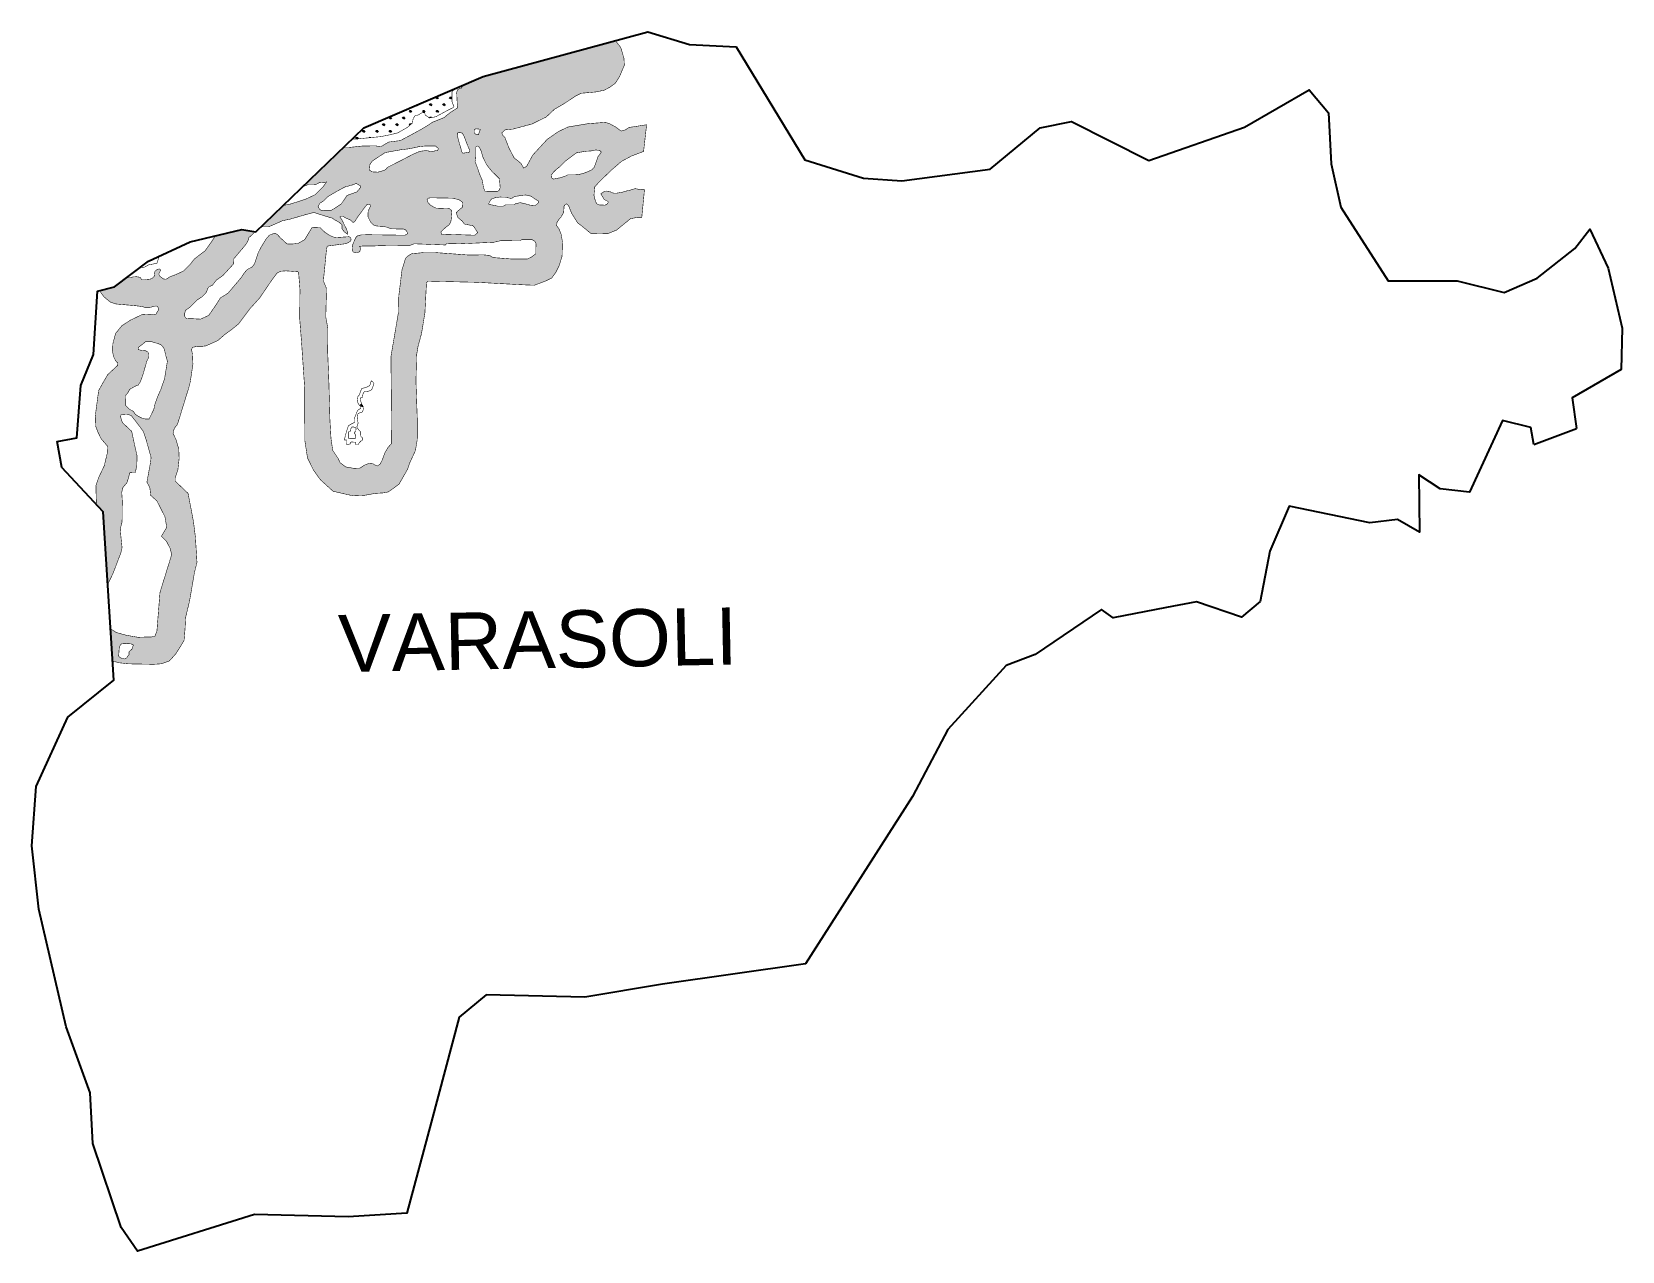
# Model space of a CAD drawing. Header units: metres. Extents: x 274648 to 277673, y 2063816 to 2066136.
import ezdxf

# ---------------------------------------------------------------- set-up
doc = ezdxf.new("R2010")
doc.units = ezdxf.units.M
doc.header["$MEASUREMENT"] = 0
for name, color, linetype in [('MANGROOVE BUFFER ZONE', 120, 'Continuous'), ('village', 3, 'Continuous'), ('VILLAGE NAME', 250, 'Continuous')]:
    doc.layers.add(name, color=color, linetype=linetype)
doc.styles.get("Standard").update_dxf_attribs({"font": 'simplex.shx'})

msp = doc.modelspace()

# ---------------------------------------------------------------- hatches: boundary and pattern name
at = {"layer": 'MANGROOVE BUFFER ZONE'}
h = msp.add_hatch(dxfattribs=at)
h.set_pattern_fill('GRASS', color=256, scale=18)
h.paths.add_polyline_path([(275363, 2065304.2), (275366.7, 2065315.5), (275377.8, 2065339.4), (275381.2, 2065360), (275381.4, 2065396.5), (275378.8, 2065471), (275380, 2065521.2), (275382.9, 2065538.4), (275389.4, 2065562.1), (275395.8, 2065601.5), (275398.8, 2065658.5), (275401, 2065661.7), (275405.4, 2065661.7), (275494.6, 2065659.6), (275583.2, 2065654.8), (275603.9, 2065654), (275625.2, 2065662), (275637, 2065667.7), (275644.7, 2065678.2), (275650.8, 2065690.6), (275656.7, 2065708.4), (275657.5, 2065736.4), (275655, 2065751.2), (275650.7, 2065761.6), (275646.4, 2065767.5), (275647.2, 2065774), (275651, 2065779.6), (275654.7, 2065783.7), (275659.8, 2065792.7), (275660.6, 2065804.9), (275664.5, 2065809.5), (275669, 2065805.6), (275674.8, 2065791.1), (275686.4, 2065772.7), (275697.4, 2065764.2), (275711.1, 2065752.9), (275743.5, 2065752.1), (275760.6, 2065759.1), (275786.9, 2065780.6), (275800.4, 2065783.3), (275808.4, 2065783.3), (275813.5, 2065835.8), (275806.8, 2065835.8), (275795.8, 2065837.9), (275785.9, 2065834.9), (275777.6, 2065833), (275771.6, 2065831), (275760.3, 2065829.2), (275753.6, 2065829.4), (275747.5, 2065832.3), (275741.9, 2065833.2), (275737.4, 2065832.8), (275734.5, 2065830.7), (275730.5, 2065828), (275737, 2065817.1), (275744.4, 2065813.4), (275744.4, 2065811.2), (275741.9, 2065808.1), (275738.3, 2065806.4), (275724.7, 2065807), (275721.8, 2065810.8), (275720.1, 2065814.5), (275717.4, 2065824.9), (275718.9, 2065841.1), (275727, 2065850.3), (275750.9, 2065873.4), (275769.9, 2065889.8), (275788.5, 2065899.8), (275811.8, 2065908.6), (275817.6, 2065959.4), (275783.7, 2065954.2), (275777.1, 2065949.6), (275769.1, 2065947.4), (275758.4, 2065955.3), (275748.2, 2065960.9), (275739.5, 2065964), (275705.8, 2065961.4), (275667.9, 2065955.1), (275649.5, 2065946.3), (275628.3, 2065931.5), (275601, 2065901.8), (275589.7, 2065881.1), (275583.9, 2065876.2), (275578.6, 2065885.9), (275565.5, 2065896.5), (275555.5, 2065915.6), (275548, 2065935.3), (275543.2, 2065940.1), (275542.2, 2065944.1), (275548.6, 2065949.8), (275563.1, 2065951.1), (275599.3, 2065960.8), (275626.4, 2065974), (275642.3, 2065988.9), (275659.4, 2065998.8), (275682.9, 2066014.3), (275692.8, 2066019.3), (275721, 2066021.8), (275737.1, 2066025.2), (275746.9, 2066030.4), (275757.8, 2066038.1), (275766.1, 2066051.1), (275775.2, 2066072.7), (275774.5, 2066085.7), (275768.3, 2066106.6), (275758.1, 2066119.5), (275506.4, 2066050.9), (275469.1, 2066035), (275465.1, 2066028.8), (275461.1, 2066028), (275458, 2066026.1), (275456.7, 2066022.9), (275456.3, 2066020), (275457.3, 2065999.3), (275459, 2065992.2), (275444.5, 2065983), (275431.8, 2065972.8), (275409.8, 2065964), (275403.5, 2065959.5), (275387.8, 2065950.1), (275364.6, 2065937.5), (275349.2, 2065929.3), (275326.9, 2065926.5), (275311.4, 2065917.3), (275302.8, 2065919.2), (275278.1, 2065919.1), (275249.8, 2065916), (275240.9, 2065916.2), (275164.7, 2065842.7), (275167.6, 2065843), (275174.1, 2065845.7), (275188.7, 2065845.9), (275195, 2065849.2), (275206.5, 2065850.1), (275208.5, 2065850.4), (275201.9, 2065841.1), (275187.1, 2065826.3), (275169.4, 2065818), (275154.2, 2065813), (275140.5, 2065808.7), (275126.5, 2065805.8), (275083.4, 2065764.2), (275086.5, 2065765.3), (275098.3, 2065765.1), (275116.5, 2065773), (275124.5, 2065776.7), (275139.7, 2065779.9), (275168.3, 2065788.2), (275184.7, 2065792.5), (275200.3, 2065787.5), (275212.3, 2065783.8), (275219.2, 2065781.9), (275223.5, 2065778.9), (275229.9, 2065775.4), (275233.5, 2065773.2), (275237.9, 2065769.1), (275238.3, 2065760.6), (275243.3, 2065754.8), (275249.2, 2065750.8), (275249.3, 2065752), (275249, 2065753.6), (275248.7, 2065755.3), (275247.5, 2065758.4), (275246.9, 2065760.7), (275245.5, 2065763.2), (275241.7, 2065770.6), (275238.7, 2065777.2), (275236.1, 2065781.1), (275234.1, 2065784.2), (275235.6, 2065784.9), (275240.5, 2065784.9), (275245, 2065782.1), (275250.4, 2065779.8), (275254.2, 2065778.1), (275259, 2065773.3), (275262.4, 2065775.3), (275269, 2065785.6), (275279.5, 2065799.7), (275281.8, 2065802.8), (275283.4, 2065804.8), (275285.7, 2065808), (275291.5, 2065807.4), (275292, 2065804), (275287.8, 2065794.9), (275287.4, 2065784.7), (275290.6, 2065777.9), (275292.7, 2065774.2), (275298.1, 2065768.7), (275303.9, 2065766.8), (275311.2, 2065766.2), (275316.4, 2065766.2), (275323.3, 2065764.5), (275332, 2065761.4), (275355.4, 2065760.9), (275359.5, 2065759), (275362, 2065755.4), (275362.6, 2065751.4), (275357.6, 2065749.2), (275286, 2065750.2), (275274.7, 2065749.8), (275267.7, 2065748.1), (275264.6, 2065745.1), (275262, 2065739.9), (275257.7, 2065729.4), (275258.7, 2065717.7), (275264.3, 2065715.6), (275267.7, 2065715.6), (275272.1, 2065718.2), (275273.4, 2065725.3), (275271.1, 2065727.7), (275275.3, 2065728.5), (275295.6, 2065728.6), (275312.2, 2065729.4), (275338.7, 2065729.7), (275367.8, 2065730.1), (275375.8, 2065732.9), (275435.1, 2065730.6), (275437, 2065733.4), (275461.2, 2065732.8), (275526.9, 2065735.8), (275540.5, 2065738.9), (275576.6, 2065739.1), (275580.2, 2065740.7), (275589.8, 2065740.7), (275599.6, 2065740.7), (275604.5, 2065738.1), (275607.1, 2065733.7), (275606.7, 2065713.7), (275597.7, 2065707.2), (275590.6, 2065703.8), (275558.8, 2065704.1), (275525.1, 2065706.7), (275518.9, 2065710.7), (275506.3, 2065711.9), (275480.3, 2065711.4), (275415.8, 2065716.2), (275392.8, 2065716.2), (275384.5, 2065715.3), (275370.9, 2065714.1), (275367.5, 2065712.2), (275362.6, 2065708.9), (275358.9, 2065705.2), (275352.2, 2065683.3), (275346.1, 2065633.4), (275345.5, 2065602.5), (275331.2, 2065518.4), (275332.3, 2065393.8), (275331.8, 2065352.1), (275325.8, 2065345.6), (275319.7, 2065335.4), (275314.2, 2065320.4), (275310.5, 2065313.6), (275305.6, 2065310.1), (275302, 2065311.2), (275297.3, 2065314.2), (275288.9, 2065314.8), (275283.3, 2065312.9), (275279.4, 2065310.8), (275272.3, 2065306.1), (275260.7, 2065305.6), (275245.5, 2065308.2), (275234.4, 2065316.5), (275230.6, 2065324.6), (275220.4, 2065339.9), (275217.2, 2065362.2), (275215.1, 2065397.8), (275213.2, 2065467.6), (275210.9, 2065526.1), (275211.2, 2065571.8), (275207.2, 2065593.6), (275208.7, 2065647.7), (275206.2, 2065653.6), (275202.7, 2065662.4), (275208.5, 2065721.6), (275209.9, 2065728.4), (275217.8, 2065729.6), (275246.2, 2065733.2), (275253.9, 2065737.4), (275255.3, 2065740), (275254.9, 2065744.1), (275251.7, 2065746.4), (275224.9, 2065744.6), (275215, 2065748.6), (275205.6, 2065754.8), (275196.4, 2065763.8), (275181.4, 2065764.5), (275167.1, 2065740.7), (275154.6, 2065733.7), (275142.3, 2065732.3), (275133.4, 2065732.7), (275121.4, 2065743.7), (275115, 2065750.5), (275112.5, 2065752), (275107.9, 2065752), (275103.7, 2065751.1), (275099.5, 2065749), (275097.8, 2065746.7), (275094.4, 2065743.3), (275083.5, 2065725.3), (275078.8, 2065716), (275071.4, 2065694.2), (275066.5, 2065688.3), (275058.2, 2065684.3), (275052.1, 2065677.5), (275046.8, 2065669.1), (275021.4, 2065639.1), (275006.6, 2065629.7), (274998.3, 2065616.5), (274984.5, 2065596.6), (274969, 2065589.5), (274950.7, 2065590.5), (274942.1, 2065590.1), (274938.9, 2065594.8), (274938.9, 2065600.7), (274940.2, 2065606.1), (274949.2, 2065612.6), (274955.2, 2065618.4), (274962.6, 2065626), (274972.1, 2065632.2), (274979, 2065639.1), (274981.3, 2065643.7), (274983.5, 2065650), (274988.8, 2065652.8), (274991.6, 2065653.8), (274995.7, 2065659.6), (274999.5, 2065664), (275002.1, 2065665.9), (275011.4, 2065672.4), (275022.3, 2065684.3), (275029.2, 2065691.8), (275032.1, 2065695.2), (275032.3, 2065704.4), (275049.6, 2065724.9), (275056, 2065732.7), (275059.3, 2065738.8), (275060.7, 2065744.3), (275069.5, 2065752.5), (275072.9, 2065755.7), (275047.7, 2065759.8), (274996.1, 2065747.6), (274995.7, 2065745.6), (274988.9, 2065735.3), (274977.5, 2065719.6), (274956.9, 2065703.7), (274952.8, 2065698.3), (274948.8, 2065693.2), (274943.8, 2065688.2), (274936.8, 2065681.2), (274927.9, 2065677), (274918.1, 2065672.7), (274910, 2065669.9), (274906.1, 2065666.7), (274903.1, 2065665.5), (274898.4, 2065665.9), (274891.8, 2065670.8), (274889.5, 2065675.3), (274892.3, 2065681.2), (274892.8, 2065683.9), (274890.9, 2065685), (274887, 2065684.3), (274882.1, 2065680.5), (274881, 2065671), (274875.8, 2065666.3), (274871.8, 2065665.5), (274863.7, 2065664.8), (274856.8, 2065665.1), (274854, 2065669.1), (274846.9, 2065670.3), (274840.3, 2065669.8), (274834, 2065668.2), (274828.2, 2065668.2), (274805.6, 2065651), (274777.5, 2065643.8), (274779.2, 2065640.3), (274785.7, 2065631.6), (274793.9, 2065624.7), (274797.8, 2065621.8), (274808.5, 2065618.3), (274843.1, 2065615.3), (274858.2, 2065613.5), (274863, 2065611.9), (274865.8, 2065611.9), (274871, 2065611.9), (274874.8, 2065612.3), (274880.1, 2065614), (274887.1, 2065614.7), (274889.4, 2065607.6), (274885.4, 2065601.3), (274884.7, 2065599.1), (274876.9, 2065597.8), (274858.8, 2065598.7), (274835.4, 2065587.5), (274819.2, 2065576.9), (274807.3, 2065562.2), (274802.1, 2065542.4), (274801.6, 2065527.5), (274803.7, 2065517.8), (274807.4, 2065510.2), (274811.8, 2065505.5), (274811.2, 2065501.4), (274792.5, 2065484.1), (274784.3, 2065470.1), (274775.1, 2065453.6), (274768.6, 2065404.2), (274769.2, 2065386.5), (274773.5, 2065375), (274779.7, 2065362.2), (274791.8, 2065347.9), (274792.3, 2065337.7), (274785.8, 2065310.5), (274775.3, 2065288.4), (274769.9, 2065272.8), (274770.8, 2065236.8), (274783.5, 2065223.1), (274792.3, 2065084.6), (274802.1, 2065104.8), (274817.2, 2065144.1), (274819.7, 2065154.7), (274818.4, 2065166.6), (274816.2, 2065190.1), (274819.7, 2065203.6), (274820.1, 2065243.7), (274819.1, 2065260.4), (274821.3, 2065269.2), (274829.3, 2065278.8), (274834.6, 2065297.4), (274845, 2065297.8), (274847.8, 2065311.7), (274848.1, 2065329.9), (274842.9, 2065352.8), (274838.9, 2065372), (274838, 2065376), (274820.5, 2065392.4), (274816.8, 2065403.7), (274817.6, 2065407), (274819.3, 2065408.1), (274828.4, 2065408.8), (274837.2, 2065406.2), (274853.5, 2065384.8), (274860.1, 2065375.9), (274864.5, 2065363.3), (274874.9, 2065326.4), (274873.8, 2065316.7), (274866.9, 2065279.3), (274871.1, 2065271.7), (274872.7, 2065267.2), (274874.1, 2065254.2), (274885.8, 2065243.8), (274901.2, 2065213.7), (274902.5, 2065205.9), (274904.7, 2065193.4), (274894.5, 2065176.4), (274904.4, 2065166.3), (274911.1, 2065153.3), (274914.1, 2065141.5), (274891.8, 2065069.5), (274886, 2064996.5), (274882.3, 2064986.4), (274875.9, 2064984.8), (274864.4, 2064984.6), (274850.2, 2064984.1), (274828.2, 2064987.9), (274808.8, 2064993.2), (274800.1, 2064998.8), (274797.6, 2065001), (274801.5, 2064939), (274813.6, 2064935.7), (274831.9, 2064933.6), (274879.7, 2064932.7), (274894.6, 2064933.7), (274909.8, 2064939.2), (274922, 2064952.8), (274932, 2064968.7), (274937.7, 2064978.4), (274939.5, 2064999.8), (274940.6, 2065021.9), (274948.1, 2065053.2), (274957.4, 2065107.4), (274962.2, 2065126.7), (274959.2, 2065175), (274955.5, 2065204.5), (274945.3, 2065257.9), (274920.6, 2065281.5), (274920.6, 2065287.4), (274926, 2065303.6), (274928.3, 2065324.5), (274927.6, 2065342.4), (274922.1, 2065360.7), (274916.7, 2065372.1), (274919, 2065381.6), (274925.1, 2065389.3), (274947.1, 2065460.6), (274949.6, 2065470.9), (274954.5, 2065504), (274953.7, 2065522.2), (274951.9, 2065531.9), (274953.9, 2065535.9), (274961.6, 2065537.6), (274970.5, 2065537.6), (274979.3, 2065538.7), (275001.8, 2065548.7), (275014.6, 2065559.8), (275028.9, 2065570.3), (275041.4, 2065580.6), (275063.1, 2065609.5), (275081.6, 2065630), (275105.3, 2065664.9), (275114.4, 2065676.9), (275121, 2065680.6), (275131.5, 2065681.4), (275155.4, 2065679.6), (275158.1, 2065645.5), (275157.5, 2065591.6), (275161.2, 2065544.5), (275166.9, 2065460.7), (275167.4, 2065358.5), (275172.4, 2065325.5), (275183.7, 2065302.4), (275196.9, 2065284), (275221.1, 2065262), (275234.1, 2065259), (275259.2, 2065253.3), (275281.1, 2065254.3), (275301.8, 2065258), (275316.8, 2065258.9), (275326.1, 2065260.7), (275340.6, 2065271), (275346.7, 2065275.7)])
h.paths.add_polyline_path([(274880.1, 2065417.9), (274871.2, 2065399.6), (274865.2, 2065399.3), (274858.4, 2065400.6), (274851.1, 2065404.3), (274844.7, 2065408.5), (274841.3, 2065414), (274833.4, 2065418.2), (274825.9, 2065426), (274826.1, 2065439.2), (274826.1, 2065443.8), (274831.6, 2065450.7), (274834, 2065455.8), (274845.1, 2065462.1), (274850.2, 2065463.7), (274854, 2065469.4), (274858.7, 2065481.5), (274866.8, 2065509.5), (274870.2, 2065516.4), (274869.8, 2065523.2), (274869.1, 2065526.7), (274864.4, 2065529.4), (274856.7, 2065530), (274850.8, 2065531.6), (274850.2, 2065534.4), (274851.2, 2065536.3), (274859.5, 2065542.5), (274865, 2065547.3), (274874.4, 2065547.1), (274882.4, 2065544.6), (274887.1, 2065543.4), (274893.9, 2065540.7), (274898, 2065536), (274900.5, 2065531.8), (274901.2, 2065527.2), (274903.1, 2065519.3), (274905.9, 2065509.5), (274900.6, 2065476.4), (274893.3, 2065455.5), (274887.6, 2065442.5), (274882.4, 2065428.5)], flags=16)
h.paths.add_polyline_path([(275428, 2065750.3), (275426.2, 2065755.6), (275435.9, 2065764.7), (275441.4, 2065768.6), (275444.3, 2065773), (275445.3, 2065776), (275445.9, 2065779.8), (275447, 2065792.1), (275446.8, 2065796.1), (275442.1, 2065799.8), (275417.3, 2065800.7), (275413.3, 2065802.3), (275405.3, 2065807.2), (275401.4, 2065812), (275399.8, 2065816.6), (275402, 2065819.7), (275406.6, 2065820.4), (275448.4, 2065819.7), (275458.2, 2065817.3), (275462.7, 2065815.6), (275465.8, 2065813.2), (275467.5, 2065811.1), (275466.9, 2065802.2), (275459.2, 2065795.9), (275455.4, 2065791.9), (275458.5, 2065782.9), (275466.5, 2065776.3), (275471.1, 2065770.4), (275482.8, 2065768.1), (275488.3, 2065766.9), (275491.2, 2065762), (275496.3, 2065754.1), (275490.7, 2065749.2), (275431.3, 2065751.2)], flags=16)
h.paths.add_polyline_path([(275216.4, 2065795.9), (275203.6, 2065795.9), (275198, 2065796.9), (275195.7, 2065798.1), (275194.5, 2065800.4), (275192.6, 2065803.1), (275195.6, 2065809.8), (275203.8, 2065815), (275211.4, 2065822.8), (275225.9, 2065831.4), (275240.8, 2065839.5), (275245.2, 2065841.7), (275249.3, 2065842.5), (275257.6, 2065844.8), (275262.7, 2065846.7), (275265.1, 2065847.8), (275273.4, 2065842.8), (275273.7, 2065840.2), (275266.4, 2065831.6), (275247.8, 2065825), (275236.8, 2065808.8), (275224.7, 2065800.7)], flags=16)
h.paths.add_polyline_path([(274841.3, 2064969.5), (274838.4, 2064961.6), (274832.7, 2064956.3), (274832.8, 2064951), (274830.2, 2064947.7), (274828.8, 2064945.2), (274826, 2064943.5), (274823.6, 2064942.9), (274816.6, 2064945.1), (274813.2, 2064948.1), (274813.4, 2064951.1), (274814.5, 2064966.1), (274817.9, 2064971.2), (274821.1, 2064971.8), (274828.6, 2064972.2), (274836.7, 2064971.6)], flags=16)
h.paths.add_polyline_path([(275516.9, 2065808.5), (275519.8, 2065814.4), (275522.4, 2065818), (275529, 2065820.5), (275538.5, 2065821.8), (275548.6, 2065821.6), (275560.5, 2065819), (275565.6, 2065822.2), (275569.5, 2065823.3), (275574.8, 2065824.1), (275580, 2065825.1), (275587.7, 2065825.7), (275597.3, 2065823.6), (275605.5, 2065818), (275612.5, 2065813.8), (275612.2, 2065811.5), (275608.1, 2065807.4), (275604.8, 2065805.6), (275594.8, 2065806.6), (275587.2, 2065808.9), (275576.9, 2065811.2), (275568.3, 2065809.1), (275565.2, 2065806.9), (275549.3, 2065806.9), (275544.9, 2065804.6), (275533.9, 2065804.6), (275525.2, 2065806.4), (275520.4, 2065807.4)], flags=16)
h.paths.add_polyline_path([(275306.4, 2065869.2), (275299.5, 2065869.5), (275295.4, 2065869.8), (275290.1, 2065873.2), (275291.4, 2065884.6), (275296.4, 2065890.9), (275320.3, 2065906.5), (275349.9, 2065911.8), (275365.2, 2065913.6), (275375.9, 2065915.8), (275384, 2065917.6), (275397.8, 2065919.1), (275416.1, 2065918.9), (275421.3, 2065914.2), (275420.4, 2065910.9), (275408.1, 2065908.2), (275398.1, 2065910.4), (275385.8, 2065908.7), (275372.8, 2065903.1), (275347.1, 2065889.7), (275324.2, 2065878.2), (275323.2, 2065876), (275319.9, 2065873.4), (275313.3, 2065871)], flags=16)
h.paths.add_polyline_path([(275510, 2065833.1), (275507.3, 2065839.7), (275505.1, 2065853.2), (275499.3, 2065866.8), (275497.3, 2065873.2), (275491.2, 2065889.4), (275491.9, 2065891.6), (275492.8, 2065900.3), (275492.6, 2065909.6), (275492.7, 2065917.4), (275495.8, 2065919), (275498.3, 2065917.7), (275500.1, 2065915.2), (275500.9, 2065913.4), (275502.7, 2065909.6), (275506.5, 2065896.9), (275513.4, 2065883), (275523, 2065871.1), (275537.6, 2065856.6), (275539, 2065839.4), (275536.7, 2065834.2), (275533.6, 2065832.6), (275517.9, 2065832.6)], flags=16)
h.paths.add_polyline_path([(275467.8, 2065905.2), (275465.9, 2065907.6), (275463.7, 2065916.6), (275459.6, 2065929.9), (275457.3, 2065940.3), (275457.7, 2065943.6), (275460.2, 2065944.3), (275463.3, 2065944.3), (275467, 2065943.5), (275468.2, 2065941.3), (275470.4, 2065937.2), (275471.4, 2065934.7), (275475.4, 2065924.1), (275480.7, 2065911.2), (275479.9, 2065907), (275470.8, 2065905.7)], flags=16)
h.paths.add_polyline_path([(275639.9, 2065856), (275637.2, 2065858.2), (275636.5, 2065863.8), (275640.4, 2065869.1), (275644.8, 2065873.5), (275651.9, 2065879.1), (275661.5, 2065888.9), (275671.6, 2065896.8), (275684.5, 2065906.1), (275701.4, 2065908.9), (275712, 2065909.6), (275721.2, 2065911.6), (275729.1, 2065909.8), (275730.7, 2065908.4), (275730.7, 2065906.1), (275725.3, 2065899), (275718, 2065878.6), (275713.2, 2065873.5), (275704.6, 2065869.6), (275696.4, 2065866.7), (275687.2, 2065864.4), (275675.6, 2065864), (275667.5, 2065864), (275662.4, 2065861.5), (275654.7, 2065858.8)], flags=16)
h.paths.add_polyline_path([(275495.6, 2065940.4), (275491.2, 2065942.1), (275489.6, 2065945.2), (275489.4, 2065949), (275490.7, 2065951.1), (275494.6, 2065951.6), (275501.1, 2065950.8), (275500.3, 2065948.1), (275498.7, 2065944), (275497.9, 2065940.7)], flags=16)
h = msp.add_hatch(dxfattribs=at)
h.set_pattern_fill('GRASS', color=256, scale=18)
h.paths.add_polyline_path([(275372, 2065962.7), (275373.4, 2065970.7), (275376.8, 2065976.3), (275383.4, 2065978.1), (275391, 2065982.7), (275395.4, 2065982.3), (275396.5, 2065977.7), (275401.8, 2065974.5), (275404.4, 2065972.3), (275416.7, 2065974.7), (275438.1, 2065986.3), (275449.8, 2065992.1), (275451.1, 2065994.7), (275449.2, 2065998.4), (275447.2, 2066004), (275447.2, 2066011.4), (275447.2, 2066021.6), (275452.3, 2066027.5), (275452.6, 2066027.9), (275279.7, 2065953.7), (275257.7, 2065932.4), (275266.7, 2065932.3), (275295, 2065935.2), (275310.4, 2065936.6), (275328.6, 2065940.2), (275344.8, 2065944.1), (275350.1, 2065947.4), (275362.1, 2065954.1)])
h = msp.add_hatch(dxfattribs=at)
h.set_pattern_fill('GRASS', color=256, scale=25)
h.paths.add_polyline_path([(275275.6, 2065364.8), (275273.9, 2065366.5), (275273.4, 2065375.4), (275270.7, 2065377.8), (275266.2, 2065383.7), (275267.9, 2065390.1), (275269, 2065391.5), (275267, 2065398.7), (275267.8, 2065405.7), (275268.3, 2065409), (275269.4, 2065410.2), (275272.3, 2065411.3), (275276, 2065412.4), (275277.2, 2065413.3), (275278.8, 2065418.9), (275279.1, 2065422.5), (275275.7, 2065427.4), (275273, 2065435.4), (275273.8, 2065440.1), (275276.6, 2065440.4), (275277.9, 2065446.8), (275278.4, 2065447.7), (275279.5, 2065449.9), (275280.4, 2065451.2), (275281.6, 2065451.6), (275284.1, 2065451.9), (275287.8, 2065452.2), (275290.5, 2065453.1), (275293.7, 2065454.6), (275294.9, 2065455.7), (275298.8, 2065466.9), (275297.3, 2065469.5), (275293.8, 2065472.3), (275291.9, 2065465.9), (275290.7, 2065462.8), (275287.9, 2065461.7), (275286, 2065460.4), (275275.4, 2065457.2), (275273.5, 2065452.3), (275270.7, 2065444.7), (275268.4, 2065442.5), (275267, 2065432.5), (275269.3, 2065428.5), (275271.2, 2065425.3), (275273.2, 2065424.1), (275273.9, 2065422.8), (275273.9, 2065420.5), (275273.6, 2065419.2), (275270.6, 2065418.1), (275267.6, 2065415.5), (275261.2, 2065399.7), (275261.2, 2065395.1), (275261.5, 2065392.8), (275254.1, 2065389.1), (275250.3, 2065386.5), (275246.8, 2065376.4), (275243.6, 2065364.1), (275243.1, 2065361.5), (275243.1, 2065359.7), (275246.3, 2065359.6), (275246.5, 2065358.9), (275246.6, 2065356.1), (275246.8, 2065352.4), (275247.3, 2065350.6), (275248, 2065350.3), (275252.1, 2065351.8), (275253.7, 2065352.1), (275253.9, 2065353.9), (275254.4, 2065355), (275256.3, 2065355.9), (275263.4, 2065355.2), (275263.7, 2065352.2), (275264.2, 2065351), (275269.4, 2065351), (275270, 2065352.5), (275270.7, 2065354.2), (275274.6, 2065358), (275276.7, 2065359), (275277.4, 2065359.9), (275277.5, 2065361.9), (275277.2, 2065363.6)])
h.paths.add_polyline_path([(275250.9, 2065370.4), (275250.9, 2065375.2), (275252.6, 2065375.7), (275253.7, 2065375.9), (275254.4, 2065377), (275255.3, 2065381.9), (275255.6, 2065383.9), (275256.7, 2065384.2), (275258.5, 2065384.5), (275261.5, 2065383.9), (275263.4, 2065383.5), (275264.6, 2065382.4), (275264.6, 2065378.9), (275264.2, 2065375.8), (275262.1, 2065373.9), (275261.6, 2065372.4), (275263.1, 2065370.7), (275264.3, 2065367.7), (275263.1, 2065362), (275259.8, 2065362), (275254, 2065362), (275250.8, 2065362.8), (275250.7, 2065363.8)], flags=16)
h = msp.add_hatch(dxfattribs=at)
h.set_pattern_fill('GRASS', color=256, scale=25)
h.paths.add_polyline_path([(275267.9, 2065390.1), (275269, 2065391.5), (275267, 2065398.7), (275267.8, 2065405.7), (275268.3, 2065409), (275269.4, 2065410.2), (275272.3, 2065411.3), (275276, 2065412.4), (275277.2, 2065413.3), (275278.8, 2065418.9), (275279.1, 2065422.5), (275275.7, 2065427.4), (275273, 2065435.4), (275273.8, 2065440.1), (275276.6, 2065440.4), (275277.9, 2065446.8), (275278.4, 2065447.7), (275279.5, 2065449.9), (275280.4, 2065451.2), (275281.6, 2065451.6), (275284.1, 2065451.9), (275287.8, 2065452.2), (275290.5, 2065453.1), (275293.7, 2065454.6), (275294.9, 2065455.7), (275298.8, 2065466.9), (275297.3, 2065469.5), (275293.8, 2065472.3), (275291.9, 2065465.9), (275290.7, 2065462.8), (275287.9, 2065461.7), (275286, 2065460.4), (275275.4, 2065457.2), (275273.5, 2065452.3), (275270.7, 2065444.7), (275268.4, 2065442.5), (275267, 2065432.5), (275269.3, 2065428.5), (275271.2, 2065425.3), (275273.2, 2065424.1), (275273.9, 2065422.8), (275273.9, 2065420.5), (275273.6, 2065419.2), (275270.6, 2065418.1), (275267.6, 2065415.5), (275261.2, 2065399.7), (275261.2, 2065395.1), (275261.5, 2065392.8), (275254.1, 2065389.1), (275250.3, 2065386.5), (275246.8, 2065376.4), (275243.6, 2065364.1), (275243.1, 2065361.5), (275243.1, 2065359.7), (275246.3, 2065359.6), (275246.5, 2065358.9), (275246.6, 2065356.1), (275246.8, 2065352.4), (275247.3, 2065350.6), (275248, 2065350.3), (275252.1, 2065351.8), (275253.7, 2065352.1), (275253.9, 2065353.9), (275254.4, 2065355), (275256.3, 2065355.9), (275263.4, 2065355.2), (275263.7, 2065352.2), (275264.2, 2065351), (275269.4, 2065351), (275270, 2065352.5), (275270.7, 2065354.2), (275274.6, 2065358), (275276.7, 2065359), (275277.4, 2065359.9), (275277.5, 2065361.9), (275277.2, 2065363.6), (275275.6, 2065364.8), (275273.9, 2065366.5), (275273.4, 2065375.4), (275270.7, 2065377.8), (275266.2, 2065383.7)])
h.paths.add_polyline_path([(275255.6, 2065383.9), (275256.7, 2065384.2), (275258.5, 2065384.5), (275261.5, 2065383.9), (275263.4, 2065383.5), (275264.6, 2065382.4), (275264.6, 2065378.9), (275264.2, 2065375.8), (275262.1, 2065373.9), (275261.6, 2065372.4), (275263.1, 2065370.7), (275264.3, 2065367.7), (275263.1, 2065362), (275259.8, 2065362), (275254, 2065362), (275250.8, 2065362.8), (275250.7, 2065363.8), (275250.9, 2065370.4), (275250.9, 2065375.2), (275252.6, 2065375.7), (275253.7, 2065375.9), (275254.4, 2065377), (275255.3, 2065381.9)], flags=16)

# ---------------------------------------------------------------- linework, layer by layer
at = {"color": 3, "flags": 128}
msp.add_lwpolyline([(277505.6, 2065350.9), (277586.4, 2065381.6)], dxfattribs=at)
at = {"layer": 'MANGROOVE BUFFER ZONE', "const_width": 1, "flags": 128}
for points in [[(274801.5, 2064939), (274813.6, 2064935.7), (274831.9, 2064933.6), (274879.7, 2064932.7), (274894.6, 2064933.7), (274909.8, 2064939.2), (274922, 2064952.8), (274932, 2064968.7), (274937.7, 2064978.4), (274939.5, 2064999.8), (274940.6, 2065021.9), (274948.1, 2065053.2), (274957.4, 2065107.4), (274962.2, 2065126.7), (274959.2, 2065175), (274955.5, 2065204.5), (274945.3, 2065257.9), (274920.6, 2065281.5), (274920.6, 2065287.4), (274926, 2065303.6), (274928.3, 2065324.5), (274927.6, 2065342.4), (274922.1, 2065360.7), (274916.7, 2065372.1), (274919, 2065381.6), (274925.1, 2065389.3), (274947.1, 2065460.6), (274949.6, 2065470.9), (274954.5, 2065504), (274953.7, 2065522.2), (274951.9, 2065531.9), (274953.9, 2065535.9), (274961.6, 2065537.6), (274970.5, 2065537.6), (274979.3, 2065538.7), (275001.8, 2065548.7), (275014.6, 2065559.8), (275028.9, 2065570.3), (275041.4, 2065580.6), (275063.1, 2065609.5), (275081.6, 2065630), (275105.3, 2065664.9), (275114.4, 2065676.9), (275121, 2065680.6), (275131.5, 2065681.4), (275154.4, 2065679.7), (275155.5, 2065678.3), (275158.1, 2065645.5), (275157.5, 2065591.6), (275161.2, 2065544.5), (275166.9, 2065460.7), (275167.4, 2065358.5), (275172.4, 2065325.5), (275183.7, 2065302.4), (275196.9, 2065284), (275221.1, 2065262), (275234.1, 2065259), (275259.2, 2065253.3), (275281.1, 2065254.3), (275301.8, 2065258), (275316.8, 2065258.9), (275326.1, 2065260.7), (275340.6, 2065271), (275346.7, 2065275.7), (275363, 2065304.2), (275366.7, 2065315.5), (275377.8, 2065339.4), (275381.2, 2065360), (275381.4, 2065396.5), (275378.8, 2065471), (275380, 2065521.2), (275382.9, 2065538.4), (275389.4, 2065562.1), (275395.8, 2065601.5), (275398.8, 2065658.5), (275401, 2065661.7), (275405.4, 2065661.7), (275494.6, 2065659.6), (275583.2, 2065654.8), (275603.9, 2065654), (275625.2, 2065662), (275637, 2065667.7), (275644.7, 2065678.2), (275650.8, 2065690.6), (275656.7, 2065708.4), (275657.5, 2065736.4), (275655, 2065751.2), (275650.7, 2065761.6), (275646.4, 2065767.5), (275647.2, 2065774), (275651, 2065779.6), (275654.7, 2065783.7), (275659.8, 2065792.7), (275660.6, 2065804.9), (275663.5, 2065808.2), (275665.2, 2065808.9), (275669, 2065805.6), (275674.8, 2065791.1), (275686.4, 2065772.7), (275697.4, 2065764.2), (275711.1, 2065752.9), (275743.5, 2065752.1), (275760.6, 2065759.1), (275786.9, 2065780.6), (275800.4, 2065783.3), (275808.4, 2065783.3), (275813.5, 2065835.8), (275806.8, 2065835.8), (275795.8, 2065837.9), (275785.9, 2065834.9), (275777.6, 2065833), (275771.6, 2065831), (275760.3, 2065829.2), (275753.6, 2065829.4), (275747.5, 2065832.3), (275741.9, 2065833.2), (275737.4, 2065832.8), (275734.5, 2065830.7), (275730.5, 2065828), (275737, 2065817.1), (275744.4, 2065813.4), (275744.4, 2065811.2), (275741.9, 2065808.1), (275738.3, 2065806.4), (275727.4, 2065806.9), (275724.1, 2065807.8), (275721.8, 2065810.8), (275720.1, 2065814.5), (275717.4, 2065824.9), (275718.9, 2065841.1), (275727, 2065850.3), (275750.9, 2065873.4), (275769.9, 2065889.8), (275788.5, 2065899.8), (275811.8, 2065908.6), (275817.6, 2065959.4), (275783.7, 2065954.2), (275777.1, 2065949.6), (275769.1, 2065947.4), (275758.4, 2065955.3), (275748.2, 2065960.9), (275739.5, 2065964), (275705.8, 2065961.4), (275667.9, 2065955.1), (275649.5, 2065946.3), (275628.3, 2065931.5), (275601, 2065901.8), (275589.7, 2065881.1), (275585.8, 2065877.8), (275583.5, 2065876.9), (275578.6, 2065885.9), (275565.5, 2065896.5), (275555.5, 2065915.6), (275548, 2065935.3), (275543.2, 2065940.1), (275542.2, 2065944.1), (275548.6, 2065949.8), (275563.1, 2065951.1), (275599.3, 2065960.8), (275626.4, 2065974), (275642.3, 2065988.9), (275659.4, 2065998.8), (275682.9, 2066014.3), (275692.8, 2066019.3), (275721, 2066021.8), (275737.1, 2066025.2), (275746.9, 2066030.4), (275757.8, 2066038.1), (275766.1, 2066051.1), (275775.2, 2066072.7), (275774.5, 2066085.7), (275768.3, 2066106.6), (275758.1, 2066119.5)], [(275469.1, 2066035), (275466.7, 2066031.2), (275464.6, 2066028.7), (275461.1, 2066028), (275458, 2066026.1), (275456.7, 2066022.9), (275456.3, 2066020), (275457.3, 2065999.3), (275458.3, 2065994.9), (275457.9, 2065991.5), (275444.5, 2065983), (275431.8, 2065972.8), (275409.8, 2065964), (275403.5, 2065959.5), (275387.8, 2065950.1), (275364.6, 2065937.5), (275349.2, 2065929.3), (275326.9, 2065926.5), (275311.4, 2065917.3), (275302.8, 2065919.2), (275278.1, 2065919.1), (275249.8, 2065916), (275240.9, 2065916.2)], [(275257.7, 2065932.4), (275266.7, 2065932.3), (275295, 2065935.2), (275310.4, 2065936.6), (275328.6, 2065940.2), (275344.8, 2065944.1), (275350.1, 2065947.4), (275362.1, 2065954.1), (275372, 2065962.7), (275373.4, 2065970.7), (275376.8, 2065976.3), (275383.4, 2065978.1), (275391, 2065982.7), (275395.4, 2065982.3), (275396.5, 2065977.7), (275401.8, 2065974.5), (275404.4, 2065972.3), (275416.7, 2065974.7), (275438.1, 2065986.3), (275449.8, 2065992.1), (275451.1, 2065994.7), (275449.2, 2065998.4), (275447.2, 2066004), (275447.2, 2066011.4), (275447.2, 2066021.6), (275452.3, 2066027.5), (275452.6, 2066027.9)], [(275164.7, 2065842.7), (275167.6, 2065843), (275174.1, 2065845.7), (275188.7, 2065845.9), (275195, 2065849.2), (275206.5, 2065850.1), (275208.5, 2065850.4), (275201.9, 2065841.1), (275187.1, 2065826.3), (275169.4, 2065818), (275154.2, 2065813), (275140.5, 2065808.7), (275126.5, 2065805.8)], [(275083.4, 2065764.2), (275086.5, 2065765.3), (275098.3, 2065765.1), (275116.5, 2065773), (275124.5, 2065776.7), (275139.7, 2065779.9), (275168.3, 2065788.2), (275184.7, 2065792.5), (275200.3, 2065787.5), (275212.3, 2065783.8), (275219.2, 2065781.9), (275223.5, 2065778.9), (275229.9, 2065775.4), (275233.5, 2065773.2), (275237.9, 2065769.1), (275238.3, 2065760.6), (275243.3, 2065754.8), (275249.2, 2065750.8), (275249.3, 2065752), (275249, 2065753.6), (275248.7, 2065755.3), (275247.5, 2065758.4), (275246.9, 2065760.7), (275245.5, 2065763.2), (275241.7, 2065770.6), (275238.7, 2065777.2), (275236.1, 2065781.1), (275234.1, 2065784.2), (275235.6, 2065784.9), (275240.5, 2065784.9), (275245, 2065782.1), (275250.4, 2065779.8), (275254.2, 2065778.1), (275259, 2065773.3), (275262.4, 2065775.3), (275269, 2065785.6), (275279.5, 2065799.7), (275281.8, 2065802.8), (275283.4, 2065804.8), (275284.4, 2065806.1), (275285.3, 2065807.2), (275286.8, 2065807.9), (275291.5, 2065807.4), (275292, 2065804), (275287.8, 2065794.9), (275287.4, 2065784.7), (275290.6, 2065777.9), (275292.7, 2065774.2), (275298.1, 2065768.7), (275303.9, 2065766.8), (275311.2, 2065766.2), (275316.4, 2065766.2), (275323.3, 2065764.5), (275332, 2065761.4), (275355.4, 2065760.9), (275359.5, 2065759), (275362, 2065755.4), (275362.4, 2065752.5), (275362, 2065751.2), (275357.6, 2065749.2), (275286, 2065750.2), (275274.7, 2065749.8), (275267.7, 2065748.1), (275264.6, 2065745.1), (275262, 2065739.9), (275257.7, 2065729.4), (275258.7, 2065717.7), (275264.3, 2065715.6), (275267.7, 2065715.6), (275272.1, 2065718.2), (275273.4, 2065725.3), (275271.1, 2065727.7), (275275.3, 2065728.5), (275295.6, 2065728.6), (275312.2, 2065729.4), (275338.7, 2065729.7), (275367.8, 2065730.1), (275375.8, 2065732.9), (275435.1, 2065730.6), (275437, 2065733.4), (275461.2, 2065732.8), (275526.9, 2065735.8), (275540.5, 2065738.9), (275576.6, 2065739.1), (275580.2, 2065740.7), (275589.8, 2065740.7), (275599.6, 2065740.7), (275604.5, 2065738.1), (275607.1, 2065733.7), (275606.7, 2065713.7), (275597.7, 2065707.2), (275590.6, 2065703.8), (275558.8, 2065704.1), (275525.1, 2065706.7), (275518.9, 2065710.7), (275506.3, 2065711.9), (275480.3, 2065711.4), (275415.8, 2065716.2), (275392.8, 2065716.2), (275384.5, 2065715.3), (275370.9, 2065714.1), (275367.5, 2065712.2), (275362.6, 2065708.9), (275358.9, 2065705.2), (275352.2, 2065683.3), (275346.1, 2065633.4), (275345.5, 2065602.5), (275331.2, 2065518.4), (275332.3, 2065393.8), (275331.8, 2065352.1), (275325.8, 2065345.6), (275319.7, 2065335.4), (275314.2, 2065320.4), (275310.5, 2065313.6), (275305.6, 2065310.1), (275302, 2065311.2), (275297.3, 2065314.2), (275288.9, 2065314.8), (275283.3, 2065312.9), (275279.4, 2065310.8), (275272.3, 2065306.1), (275260.7, 2065305.6), (275245.5, 2065308.2), (275234.4, 2065316.5), (275230.6, 2065324.6), (275220.4, 2065339.9), (275217.2, 2065362.2), (275215.1, 2065397.8), (275213.2, 2065467.6), (275210.9, 2065526.1), (275211.2, 2065571.8), (275207.2, 2065593.6), (275208.7, 2065647.7), (275206.2, 2065653.6), (275202.7, 2065662.4), (275208.5, 2065721.6), (275209.9, 2065728.4), (275217.8, 2065729.6), (275246.2, 2065733.2), (275253.9, 2065737.4), (275255.3, 2065740), (275254.9, 2065744.1), (275251.7, 2065746.4), (275224.9, 2065744.6), (275215, 2065748.6), (275205.6, 2065754.8), (275196.4, 2065763.8), (275181.4, 2065764.5), (275167.1, 2065740.7), (275154.6, 2065733.7), (275142.3, 2065732.3), (275133.4, 2065732.7), (275121.4, 2065743.7), (275115, 2065750.5), (275112.5, 2065752), (275107.9, 2065752), (275103.7, 2065751.1), (275099.5, 2065749), (275097.8, 2065746.7), (275094.4, 2065743.3), (275083.5, 2065725.3), (275078.8, 2065716), (275071.4, 2065694.2), (275066.5, 2065688.3), (275058.2, 2065684.3), (275052.1, 2065677.5), (275046.8, 2065669.1), (275021.4, 2065639.1), (275006.6, 2065629.7), (274998.3, 2065616.5), (274984.5, 2065596.6), (274969, 2065589.5), (274950.7, 2065590.5), (274942.1, 2065590.1), (274938.9, 2065594.8), (274938.9, 2065600.7), (274940.2, 2065606.1), (274949.2, 2065612.6), (274955.2, 2065618.4), (274962.6, 2065626), (274972.1, 2065632.2), (274979, 2065639.1), (274981.3, 2065643.7), (274982.7, 2065647.8), (274984.4, 2065650.5), (274988.8, 2065652.8), (274991.6, 2065653.8), (274995.7, 2065659.6), (274999.5, 2065664), (275002.1, 2065665.9), (275011.4, 2065672.4), (275022.3, 2065684.3), (275029.2, 2065691.8), (275032.1, 2065695.2), (275032.3, 2065704.4), (275049.6, 2065724.9), (275056, 2065732.7), (275059.3, 2065738.8), (275060.7, 2065744.3), (275069.5, 2065752.5), (275072.9, 2065755.7)], [(274996.1, 2065747.6), (274995.7, 2065745.6), (274988.9, 2065735.3), (274977.5, 2065719.6), (274956.9, 2065703.7), (274952.8, 2065698.3), (274948.8, 2065693.2), (274943.8, 2065688.2), (274936.8, 2065681.2), (274927.9, 2065677), (274918.1, 2065672.7), (274910, 2065669.9), (274906.1, 2065666.7), (274903.1, 2065665.5), (274898.4, 2065665.9), (274891.8, 2065670.8), (274889.5, 2065675.3), (274892.3, 2065681.2), (274892.8, 2065683.9), (274890.9, 2065685), (274887, 2065684.3), (274882.1, 2065680.5), (274881, 2065671), (274875.8, 2065666.3), (274871.8, 2065665.5), (274863.7, 2065664.8), (274856.8, 2065665.1), (274854, 2065669.1), (274846.9, 2065670.3), (274840.3, 2065669.8), (274834, 2065668.2), (274828.4, 2065668.2), (274828.2, 2065668.2)], [(274854.3, 2065688), (274856.7, 2065688.2), (274862.2, 2065688.3), (274869.9, 2065692.7), (274878.9, 2065694.5), (274885.9, 2065695.7), (274890.6, 2065709.5)], [(274777.5, 2065643.8), (274779.2, 2065640.3), (274785.7, 2065631.6), (274793.9, 2065624.7), (274797.8, 2065621.8), (274808.5, 2065618.3), (274843.1, 2065615.3), (274858.2, 2065613.5), (274863, 2065611.9), (274865.8, 2065611.9), (274871, 2065611.9), (274874.8, 2065612.3), (274880.1, 2065614), (274884.4, 2065614.4), (274887.3, 2065614), (274889.4, 2065607.6), (274885.4, 2065601.3), (274884.7, 2065599.1), (274876.9, 2065597.8), (274858.8, 2065598.7), (274835.4, 2065587.5), (274819.2, 2065576.9), (274807.3, 2065562.2), (274802.1, 2065542.4), (274801.6, 2065527.5), (274803.7, 2065517.8), (274807.4, 2065510.2), (274811.8, 2065505.5), (274811.2, 2065501.4), (274792.5, 2065484.1), (274784.3, 2065470.1), (274775.1, 2065453.6), (274768.6, 2065404.2), (274769.2, 2065386.5), (274773.5, 2065375), (274779.7, 2065362.2), (274791.8, 2065347.9), (274792.3, 2065337.7), (274785.8, 2065310.5), (274775.3, 2065288.4), (274769.9, 2065272.8), (274770.8, 2065236.8)], [(274792.3, 2065084.6), (274802.1, 2065104.8), (274817.2, 2065144.1), (274819.7, 2065154.7), (274818.4, 2065166.6), (274816.2, 2065190.1), (274819.7, 2065203.6), (274820.1, 2065243.7), (274819.1, 2065260.4), (274821.3, 2065269.2), (274829.3, 2065278.8), (274834.6, 2065297.4), (274845, 2065297.8), (274847.8, 2065311.7), (274848.1, 2065329.9), (274842.9, 2065352.8), (274838.9, 2065372), (274838, 2065376), (274820.5, 2065392.4), (274816.8, 2065403.7), (274817.6, 2065407), (274819.3, 2065408.1), (274825.7, 2065408.6), (274829.1, 2065408.6), (274837.2, 2065406.2), (274853.5, 2065384.8), (274860.1, 2065375.9), (274864.5, 2065363.3), (274874.9, 2065326.4), (274873.8, 2065316.7), (274866.9, 2065279.3), (274871.1, 2065271.7), (274872.7, 2065267.2), (274874.1, 2065254.2), (274885.8, 2065243.8), (274901.2, 2065213.7), (274902.5, 2065205.9), (274904.7, 2065193.4), (274894.5, 2065176.4), (274904.4, 2065166.3), (274911.1, 2065153.3), (274914.1, 2065141.5), (274891.8, 2065069.5), (274886, 2064996.5), (274882.3, 2064986.4), (274875.9, 2064984.8), (274864.4, 2064984.6), (274850.2, 2064984.1), (274828.2, 2064987.9), (274808.8, 2064993.2), (274800.1, 2064998.8), (274797.6, 2065001)]]:
    msp.add_lwpolyline(points, dxfattribs=at)
for points in [[(275467.8, 2065905.2), (275465.9, 2065907.6), (275463.7, 2065916.6), (275459.6, 2065929.9), (275457.3, 2065940.3), (275457.7, 2065943.6), (275460.2, 2065944.3), (275463.3, 2065944.3), (275467, 2065943.5), (275468.2, 2065941.3), (275470.4, 2065937.2), (275471.4, 2065934.7), (275475.4, 2065924.1), (275480.7, 2065911.2), (275479.9, 2065907), (275470.8, 2065905.7)], [(275491.2, 2065942.1), (275489.6, 2065945.2), (275489.4, 2065947.8), (275490, 2065950), (275490.7, 2065951.1), (275494.6, 2065951.6), (275501.1, 2065950.8), (275500.3, 2065948.1), (275498.7, 2065944), (275497.9, 2065940.7), (275495.6, 2065940.4)], [(275295.4, 2065869.8), (275290.1, 2065873.2), (275291.4, 2065884.6), (275296.4, 2065890.9), (275320.3, 2065906.5), (275349.9, 2065911.8), (275365.2, 2065913.6), (275375.9, 2065915.8), (275384, 2065917.6), (275397.8, 2065919.1), (275416.1, 2065918.9), (275421.3, 2065914.2), (275420.4, 2065910.9), (275408.1, 2065908.2), (275398.1, 2065910.4), (275385.8, 2065908.7), (275372.8, 2065903.1), (275347.1, 2065889.7), (275324.2, 2065878.2), (275323.2, 2065876), (275319.9, 2065873.4), (275313.3, 2065871), (275306.4, 2065869.2), (275299.5, 2065869.5)], [(275510, 2065833.1), (275507.3, 2065839.7), (275505.1, 2065853.2), (275499.3, 2065866.8), (275497.3, 2065873.2), (275491.2, 2065889.4), (275491.9, 2065891.6), (275492.8, 2065900.3), (275492.6, 2065909.6), (275492.7, 2065917.4), (275495.8, 2065919), (275498.3, 2065917.7), (275500.1, 2065915.2), (275500.9, 2065913.4), (275502.7, 2065909.6), (275506.5, 2065896.9), (275513.4, 2065883), (275523, 2065871.1), (275537.6, 2065856.6), (275539, 2065839.4), (275536.7, 2065834.2), (275533.6, 2065832.6), (275517.9, 2065832.6)], [(275637.2, 2065858.2), (275636.5, 2065863.8), (275640.4, 2065869.1), (275644.8, 2065873.5), (275651.9, 2065879.1), (275661.5, 2065888.9), (275671.6, 2065896.8), (275684.5, 2065906.1), (275701.4, 2065908.9), (275712, 2065909.6), (275721.2, 2065911.6), (275729.1, 2065909.8), (275730.7, 2065908.4), (275730.7, 2065906.1), (275725.3, 2065899), (275718, 2065878.6), (275713.2, 2065873.5), (275704.6, 2065869.6), (275696.4, 2065866.7), (275687.2, 2065864.4), (275675.6, 2065864), (275668, 2065864), (275667.5, 2065864), (275662.4, 2065861.5), (275654.7, 2065858.8), (275639.9, 2065856)], [(275198, 2065796.9), (275195.7, 2065798.1), (275194.5, 2065800.4), (275192.6, 2065803.1), (275195.6, 2065809.8), (275203.8, 2065815), (275211.4, 2065822.8), (275225.9, 2065831.4), (275240.8, 2065839.5), (275245.2, 2065841.7), (275249.3, 2065842.5), (275257.6, 2065844.8), (275262.7, 2065846.7), (275265.1, 2065847.8), (275273.4, 2065842.8), (275273.7, 2065840.2), (275266.4, 2065831.6), (275247.8, 2065825), (275236.8, 2065808.8), (275224.7, 2065800.7), (275216.4, 2065795.9), (275203.6, 2065795.9)], [(275428, 2065750.3), (275426.2, 2065755.6), (275435.9, 2065764.7), (275441.4, 2065768.6), (275444.3, 2065773), (275445.3, 2065776), (275445.9, 2065779.8), (275447, 2065792.1), (275446.8, 2065796.1), (275442.1, 2065799.8), (275417.3, 2065800.7), (275413.3, 2065802.3), (275405.3, 2065807.2), (275401.4, 2065812), (275399.8, 2065816.6), (275402, 2065819.7), (275406.6, 2065820.4), (275448.4, 2065819.7), (275458.2, 2065817.3), (275462.7, 2065815.6), (275465.8, 2065813.2), (275467.5, 2065811.1), (275466.9, 2065802.2), (275459.2, 2065795.9), (275455.4, 2065791.9), (275458.5, 2065782.9), (275466.5, 2065776.3), (275471.1, 2065770.4), (275482.8, 2065768.1), (275487.1, 2065767.2), (275488.8, 2065766), (275491.2, 2065762), (275496.3, 2065754.1), (275490.7, 2065749.2), (275431.3, 2065751.2)], [(275516.9, 2065808.5), (275519.8, 2065814.4), (275522.4, 2065818), (275529, 2065820.5), (275538.5, 2065821.8), (275548.6, 2065821.6), (275560.5, 2065819), (275565.6, 2065822.2), (275569.5, 2065823.3), (275574.8, 2065824.1), (275580, 2065825.1), (275587.7, 2065825.7), (275597.3, 2065823.6), (275605.5, 2065818), (275612.5, 2065813.8), (275612.2, 2065811.5), (275608.1, 2065807.4), (275604.8, 2065805.6), (275594.8, 2065806.6), (275587.2, 2065808.9), (275576.9, 2065811.2), (275568.3, 2065809.1), (275565.2, 2065806.9), (275549.3, 2065806.9), (275544.9, 2065804.6), (275533.9, 2065804.6), (275525.2, 2065806.4), (275520.4, 2065807.4)], [(274900.5, 2065531.8), (274901.2, 2065527.2), (274903.1, 2065519.3), (274905.9, 2065509.5), (274900.6, 2065476.4), (274893.3, 2065455.5), (274887.6, 2065442.5), (274882.4, 2065428.5), (274880.1, 2065417.9), (274871.2, 2065399.6), (274865.2, 2065399.3), (274858.4, 2065400.6), (274851.1, 2065404.3), (274844.7, 2065408.5), (274841.3, 2065414), (274833.4, 2065418.2), (274825.9, 2065426), (274826.1, 2065439.2), (274826.1, 2065443.8), (274831.6, 2065450.7), (274834, 2065455.8), (274845.1, 2065462.1), (274850.2, 2065463.7), (274854, 2065469.4), (274858.7, 2065481.5), (274866.8, 2065509.5), (274870.2, 2065516.4), (274869.8, 2065523.2), (274869.1, 2065526.7), (274864.4, 2065529.4), (274856.7, 2065530), (274850.8, 2065531.6), (274850.2, 2065534.4), (274851.2, 2065536.3), (274859.5, 2065542.5), (274865, 2065547.3), (274874.4, 2065547.1), (274882.4, 2065544.6), (274887.1, 2065543.4), (274893.9, 2065540.7), (274898, 2065536)], [(275293.8, 2065472.3), (275297.3, 2065469.5), (275298.8, 2065466.9), (275294.9, 2065455.7), (275293.7, 2065454.6), (275290.5, 2065453.1), (275287.8, 2065452.2), (275284.1, 2065451.9), (275281.6, 2065451.6), (275280.4, 2065451.2), (275279.5, 2065449.9), (275278.4, 2065447.7), (275277.9, 2065446.8), (275276.6, 2065440.4), (275273.8, 2065440.1), (275273, 2065435.4), (275275.7, 2065427.4), (275279.1, 2065422.5), (275278.8, 2065418.9), (275277.2, 2065413.3), (275276, 2065412.4), (275272.3, 2065411.3), (275269.4, 2065410.2), (275268.3, 2065409), (275267.8, 2065405.7), (275267, 2065398.7), (275269, 2065391.5), (275267.9, 2065390.1), (275266.2, 2065383.7), (275270.7, 2065377.8), (275273.4, 2065375.4), (275273.9, 2065366.5), (275275.6, 2065364.8), (275277.2, 2065363.6), (275277.5, 2065361.9), (275277.4, 2065359.9), (275276.7, 2065359), (275274.6, 2065358), (275270.7, 2065354.2), (275270, 2065352.5), (275269.4, 2065351), (275264.2, 2065351), (275263.7, 2065352.2), (275263.4, 2065355.2), (275256.3, 2065355.9), (275254.4, 2065355), (275253.9, 2065353.9), (275253.7, 2065352.1), (275252.1, 2065351.8), (275248, 2065350.3), (275247.3, 2065350.6), (275246.8, 2065352.4), (275246.6, 2065356.1), (275246.5, 2065358.9), (275246.3, 2065359.6), (275243.1, 2065359.7), (275243.1, 2065361.5), (275243.6, 2065364.1), (275246.8, 2065376.4), (275250.3, 2065386.5), (275254.1, 2065389.1), (275261.5, 2065392.8), (275261.2, 2065395.1), (275261.2, 2065399.7), (275267.6, 2065415.5), (275270.6, 2065418.1), (275273.6, 2065419.2), (275273.9, 2065420.5), (275273.9, 2065422.8), (275273.2, 2065424.1), (275271.2, 2065425.3), (275269.3, 2065428.5), (275267, 2065432.5), (275268.4, 2065442.5), (275270.7, 2065444.7), (275273.5, 2065452.3), (275275.4, 2065457.2), (275286, 2065460.4), (275287.9, 2065461.7), (275290.7, 2065462.8), (275291.9, 2065465.9)], [(275255.6, 2065383.9), (275256.7, 2065384.2), (275258.5, 2065384.5), (275261.5, 2065383.9), (275263.4, 2065383.5), (275264.6, 2065382.4), (275264.6, 2065378.9), (275264.2, 2065375.8), (275262.1, 2065373.9), (275261.6, 2065372.4), (275263.1, 2065370.7), (275264.3, 2065367.7), (275263.1, 2065362), (275259.8, 2065362), (275254, 2065362), (275250.8, 2065362.8), (275250.7, 2065363.8), (275250.9, 2065370.4), (275250.9, 2065375.2), (275252.6, 2065375.7), (275253.7, 2065375.9), (275254.4, 2065377), (275255.3, 2065381.9)], [(274841.3, 2064969.5), (274838.4, 2064961.6), (274832.7, 2064956.3), (274832.8, 2064951), (274830.2, 2064947.7), (274828.8, 2064945.2), (274826, 2064943.5), (274823.6, 2064942.9), (274816.6, 2064945.1), (274813.2, 2064948.1), (274813.4, 2064951.1), (274814.5, 2064966.1), (274817.9, 2064971.2), (274821.1, 2064971.8), (274828.6, 2064972.2), (274836.7, 2064971.6)]]:
    msp.add_lwpolyline(points, close=True, dxfattribs=at)
at = {"layer": 'village', "color": 3}
for points in [[(274656.1, 2064700.2, 0), (274716.3, 2064832.3, 0), (274803.8, 2064902.4, 0), (274783.5, 2065223.1, 0), (274705, 2065307.5, 0), (274696.1, 2065356.8, 0), (274733.6, 2065363.9, 0), (274741.5, 2065463.3, 0), (274765.2, 2065522, 0), (274773.2, 2065642.7, 0), (274805.6, 2065651, 0), (274870.1, 2065700.1, 0), (274949.1, 2065736.5, 0), (275047.7, 2065759.8, 0), (275074.3, 2065755.5, 0), (275279.7, 2065953.7, 0), (275506.4, 2066050.9, 0), (275819.8, 2066136.3, 0), (275899.2, 2066111.8, 0), (275988.1, 2066107.5, 0), (276118.7, 2065892.9, 0), (276230.1, 2065857.7, 0), (276303.3, 2065852.8, 0), (276471, 2065875.1, 0), (276566.4, 2065953.8, 0), (276625.9, 2065965.7, 0), (276772.9, 2065891.3, 0), (276954.8, 2065954.7, 0), (277078.2, 2066026.1, 0), (277114.5, 2065981.9, 0), (277119.8, 2065885.1, 0), (277138.1, 2065802.6, 0), (277228.5, 2065662.3, 0), (277359.4, 2065662.1, 0), (277448.7, 2065640.5, 0), (277511.7, 2065667.4, 0), (277583.3, 2065723.7, 0), (277611.8, 2065760.5, 0), (277646.5, 2065686.4, 0), (277673.5, 2065572.2, 0), (277671.4, 2065493.5, 0), (277578.1, 2065439.6, 0), (277586.4, 2065381.6, 0)], [(277505.6, 2065350.9, 0), (277499.8, 2065383.6, 0), (277445.8, 2065396.7, 0), (277383.2, 2065260.3, 0), (277327.4, 2065266.5, 0), (277286.8, 2065293, 0), (277287.6, 2065183.9, 0), (277246.3, 2065208.5, 0), (277193.5, 2065202, 0), (277039.7, 2065233.5, 0), (277003, 2065148.2, 0), (276984.9, 2065052.2, 0), (276949.5, 2065022.6, 0), (276863.5, 2065051.8, 0), (276806.4, 2065040.8, 0), (276705.4, 2065021.2, 0), (276682.7, 2065036.9, 0), (276556.7, 2064951.4, 0), (276501.8, 2064930.3, 0), (276390.6, 2064808.4, 0), (276323.2, 2064681.1, 0), (276119.7, 2064362.8, 0), (275847.5, 2064324, 0), (275699.8, 2064299.5, 0), (275512.3, 2064304, 0), (275460.8, 2064261.2, 0), (275407.7, 2064060.9, 0), (275361.5, 2063888.6, 0), (275249.5, 2063881.5, 0), (275071.7, 2063885.5, 0), (274849, 2063816, 0), (274817.9, 2063861.3, 0), (274763.8, 2064020.8, 0), (274758.8, 2064117.1, 0), (274713.1, 2064242.9, 0), (274661.5, 2064466.5, 0), (274648, 2064587.1, 0), (274656.1, 2064700.2, 0)]]:
    msp.add_polyline3d(points, dxfattribs=at)

# ---------------------------------------------------------------- texts
at = {"layer": 'VILLAGE NAME', "insert": (275229.7, 2065026.6), "char_height": 108.748, "attachment_point": 1, "rotation": 1.1028}
msp.add_mtext_dynamic_manual_height_columns('{\\fArial|b0|i0|c0|p34;VARASOLI}', width=726.929, gutter_width=543.7, heights=[0], dxfattribs=at)

doc.saveas('drawing.dxf')
